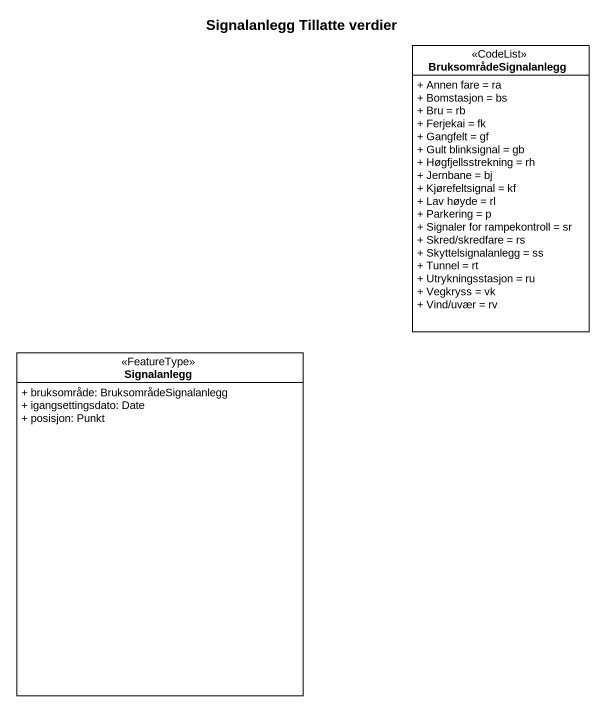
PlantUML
@startuml
title Signalanlegg Tillatte verdier
hide circle
hide empty members
skinparam classAttributeIconSize 0
class BruksområdeSignalanlegg <<CodeList>> {
  + Annen fare = ra
  + Bomstasjon = bs
  + Bru = rb
  + Ferjekai = fk
  + Gangfelt = gf
  + Gult blinksignal = gb
  + Høgfjellsstrekning = rh
  + Jernbane = bj
  + Kjørefeltsignal = kf
  + Lav høyde = rl
  + Parkering = p
  + Signaler for rampekontroll = sr
  + Skred/skredfare = rs
  + Skyttelsignalanlegg = ss
  + Tunnel = rt
  + Utrykningsstasjon = ru
  + Vegkryss = vk
  + Vind/uvær = rv
}
class Signalanlegg <<FeatureType>> {
  + bruksområde: BruksområdeSignalanlegg
  + igangsettingsdato: Date
  + posisjon: Punkt
}
@enduml
